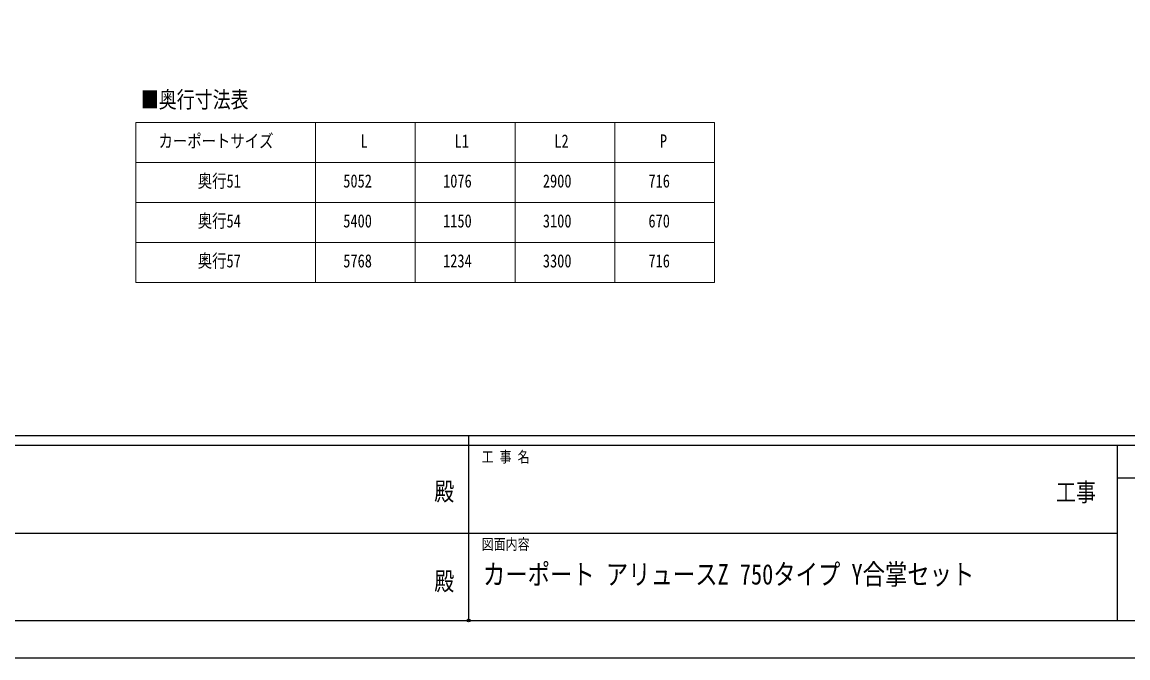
# Model space of a CAD drawing. Units: millimetres, scale not verified. Extents: x -10512 to 10512, y -7425 to 7425.
# Drawn here: x -2249 to 3291, y -7425 to -4242 of the extents above; entities that cross this region are included whole.
import ezdxf
from ezdxf.enums import TextEntityAlignment as Align

# ---------------------------------------------------------------- set-up
doc = ezdxf.new("R2010")
doc.units = ezdxf.units.MM
doc.header["$LTSCALE"] = 30
doc.header["$PDMODE"] = 32
doc.header["$PDSIZE"] = 15
doc.layers.add('0-2_TABLE1', color=7, linetype='Continuous', lineweight=18)
doc.layers.add('0-3_USER1', color=3, linetype='Continuous')
doc.layers.add('0-8_YKK_ZWAK', color=7, linetype='Continuous')
doc.styles.add('ＭＳ ゴシック', font='')
doc.styles.get('ＭＳ ゴシック').set_extended_font_data('MS Gothic')

msp = doc.modelspace()

# ---------------------------------------------------------------- linework, layer by layer
at = {"layer": '0-2_TABLE1'}
for p, q in [((-1679.86, -4744.89), (1220.14, -4744.89)), ((-1679.86, -4744.89), (-1679.86, -5544.89)), ((-779.86, -4744.89), (-779.86, -5544.89)), ((-279.86, -4744.89), (-279.86, -5544.89)), ((220.14, -4744.89), (220.14, -5544.89)), ((720.14, -4744.89), (720.14, -5544.89)), ((1220.14, -4744.89), (1220.14, -5544.89)), ((-1679.86, -4944.89), (1220.14, -4944.89)), ((-1679.86, -5144.89), (1220.14, -5144.89)), ((-1679.86, -5344.89), (1220.14, -5344.89)), ((-1679.86, -5544.89), (1220.14, -5544.89))]:
    msp.add_line(p, q, dxfattribs=at)
at = {"layer": '0-8_YKK_ZWAK'}
for p, q in [((9737.55, -6312.5), (-9762.45, -6312.5)), ((-12.45, -6312.5), (-12.45, -7237.5)), ((-12.45, -6362.5), (-3262.45, -6362.5)), ((3237.55, -6362.5), (-12.45, -6362.5)), ((4962.55, -6525), (3237.55, -6525)), ((-3243.7, -6800), (-12.45, -6800)), ((-12.45, -6800), (3237.55, -6800)), ((-3262.45, -7237.5), (-12.45, -7237.5)), ((-12.45, -7237.5), (3237.55, -7237.5)), ((3237.55, -7237.5), (4962.55, -7237.5))]:
    msp.add_line(p, q, dxfattribs=at)
msp.add_lwpolyline([(-10512.5, -7425), (10512.5, -7425), (10512.5, 7425), (-10512.5, 7425)], close=True, dxfattribs=at)
msp.add_lwpolyline([(4962.55, -6362.5), (3237.55, -6362.5), (3237.55, -7237.5)], dxfattribs=at)
msp.add_point((-12.45, -7237.5), dxfattribs=at)

# ---------------------------------------------------------------- texts
at = {"layer": '0-2_TABLE1', "style": 'ＭＳ ゴシック', "width": 0.8}
for s, p in [('カーポートサイズ', (-1565.86, -4889.89)), ('L', (-553.86, -4889.89)), ('L1', (-82.66, -4889.89)), ('L2', (417.34, -4889.89)), ('P', (946.14, -4889.89)), ('奥行51', (-1369.06, -5089.89)), ('5052', (-640.26, -5089.89)), ('1076', (-140.26, -5089.89)), ('2900', (359.74, -5089.89)), ('716', (888.54, -5089.89)), ('奥行54', (-1369.06, -5289.89)), ('5400', (-640.26, -5289.89)), ('1150', (-140.26, -5289.89)), ('3100', (359.74, -5289.89)), ('670', (888.54, -5289.89)), ('奥行57', (-1369.06, -5489.89)), ('5768', (-640.26, -5489.89)), ('1234', (-140.26, -5489.89)), ('3300', (359.74, -5489.89)), ('716', (888.54, -5489.89))]:
    msp.add_text(s, height=65.98, dxfattribs=at).set_placement(p, align=Align.BOTTOM_LEFT)
at = {"layer": '0-3_USER1', "style": 'ＭＳ ゴシック', "width": 0.8}
for s, height, p in [('■奥行寸法表', 82.48, (-1654.62, -4695.79)), ('カーポート アリュースZ 750タイプ Y合掌セット', 102.6, (59.48, -7088.75))]:
    msp.add_text(s, height=height, dxfattribs=at).set_placement(p, align=Align.BOTTOM_LEFT)
at = {"layer": '0-8_YKK_ZWAK', "style": 'ＭＳ ゴシック', "width": 0.8}
for s, height, p in [('工 事 名', 54.99, (53.17, -6462.5)), ('工事', 91.64, (2930.83, -6668.66)), ('殿', 91.64, (-184.17, -6664.58)), ('図面内容', 54.99, (53.17, -6900)), ('殿', 91.64, (-184.17, -7114.58))]:
    msp.add_text(s, height=height, dxfattribs=at).set_placement(p, align=Align.BOTTOM_LEFT)

doc.saveas('drawing.dxf')
